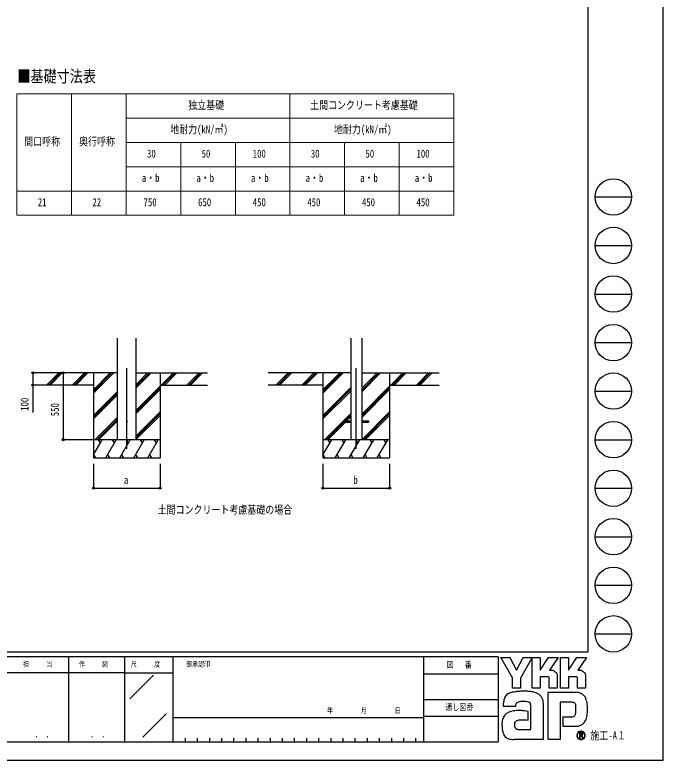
# Model space of a CAD drawing. Units: millimetres, scale not verified. Extents: x -8410 to 8410, y -5940 to 5940.
# Drawn here: x 3067 to 8410, y -5940 to 200 of the extents above; entities that cross this region are included whole.
import ezdxf
from ezdxf.enums import TextEntityAlignment as Align

# ---------------------------------------------------------------- set-up
doc = ezdxf.new("R2010")
doc.units = ezdxf.units.MM
doc.header["$LTSCALE"] = 30
doc.layers.add('0-1_TABLE1', color=7, linetype='Continuous', lineweight=18)
for name, color, linetype in [('0-2_USER1', 3, 'Continuous'), ('0-3_YKK_12', 2, 'Continuous'), ('0-4_YKK_13', 4, 'Continuous'), ('0-5_YKK_A1', 4, 'Continuous'), ('0-6_YKK_D', 6, 'Continuous'), ('0-7_YKK_ZWAK', 7, 'Continuous')]:
    doc.layers.add(name, color=color, linetype=linetype)
doc.styles.add('ＭＳ ゴシック', font='')
doc.styles.get('ＭＳ ゴシック').set_extended_font_data('MS Gothic')

msp = doc.modelspace()

# ---------------------------------------------------------------- linework, layer by layer
at = {"layer": '0-1_TABLE1'}
for p, q in [((3084.14, -451.35), (6684.14, -451.35)), ((3084.14, -451.35), (3084.14, -1451.35)), ((3534.14, -451.35), (3534.14, -1451.35)), ((3984.14, -451.35), (3984.14, -1451.35)), ((5334.14, -451.35), (5334.14, -1451.35)), ((3984.14, -651.35), (6684.14, -651.35)), ((3984.14, -851.35), (6684.14, -851.35)), ((4434.14, -851.35), (4434.14, -1451.35)), ((4884.14, -851.35), (4884.14, -1451.35)), ((5784.14, -851.35), (5784.14, -1451.35)), ((6234.14, -851.35), (6234.14, -1451.35)), ((3984.14, -1051.35), (6684.14, -1051.35)), ((3084.14, -1251.35), (6684.14, -1251.35)), ((3084.14, -1451.35), (6684.14, -1451.35))]:
    msp.add_line(p, q, dxfattribs=at)
msp.add_lwpolyline([(6684.14, -451.35), (6684.14, -851.35), (6684.14, -1451.35)], dxfattribs=at)
at = {"layer": '0-3_YKK_12'}
for p, q in [((3989.41, -3376.55), (3989.41, -2710.52)), ((5880.98, -3376.55), (5880.98, -2710.52))]:
    msp.add_line(p, q, dxfattribs=at)
at = {"layer": '0-4_YKK_13'}
for p, q in [((5780.98, -3145.5), (5780.98, -3154.5)), ((5780.98, -3145.5), (5835.78, -3145.5)), ((5780.98, -3154.5), (5835.78, -3154.5)), ((5926.18, -3145.5), (5980.98, -3145.5)), ((5926.18, -3154.5), (5980.98, -3154.5)), ((5980.98, -3145.5), (5980.98, -3154.5))]:
    msp.add_line(p, q, dxfattribs=at)
msp.add_circle((3989.41, -3150), 5, dxfattribs=at)
at = {"layer": '0-5_YKK_A1'}
for p, q in [((3911.66, -3300), (3911.66, -2464.65)), ((4067.16, -3300), (4067.16, -2464.65)), ((5835.78, -2464.65), (5835.78, -3300)), ((5926.18, -2464.65), (5926.18, -3300)), ((3911.66, -2750), (3263.46, -2750)), ((3330.15, -2848.6), (3428.74, -2750)), ((3342.88, -2850), (3442.89, -2750)), ((3357.03, -2850), (3457.03, -2750)), ((3542.28, -2848.6), (3640.87, -2750)), ((3555.02, -2850), (3655.02, -2750)), ((3569.16, -2850), (3669.16, -2750)), ((3714.41, -2750), (3714.41, -3450)), ((3714.41, -2916.88), (3881.29, -2750)), ((3714.41, -2902.74), (3867.15, -2750)), ((3714.41, -2888.6), (3853.01, -2750)), ((4067.16, -2872.5), (4189.66, -2750)), ((4067.16, -2858.36), (4175.52, -2750)), ((4067.16, -2844.21), (4161.37, -2750)), ((4067.16, -2750), (4655.03, -2750)), ((4264.41, -2750), (4264.41, -3450)), ((4273.51, -2850), (4373.51, -2750)), ((4287.65, -2850), (4387.65, -2750)), ((4301.79, -2850), (4401.79, -2750)), ((4485.64, -2850), (4585.64, -2750)), ((4499.78, -2850), (4599.78, -2750)), ((4513.92, -2850), (4613.92, -2750)), ((5835.78, -2750), (5155.03, -2750)), ((5221.72, -2848.6), (5320.31, -2750)), ((5234.45, -2850), (5334.46, -2750)), ((5248.6, -2850), (5348.6, -2750)), ((5433.85, -2848.6), (5532.45, -2750)), ((5446.59, -2850), (5546.59, -2750)), ((5460.73, -2850), (5560.73, -2750)), ((5605.98, -2750), (5605.98, -3450)), ((5605.98, -2916.88), (5772.86, -2750)), ((5605.98, -2902.74), (5758.72, -2750)), ((5605.98, -2888.6), (5744.58, -2750)), ((5926.18, -2905.05), (6081.23, -2750)), ((5926.18, -2890.91), (6067.09, -2750)), ((5926.18, -2876.76), (6052.95, -2750)), ((5926.18, -2750), (6564.19, -2750)), ((6155.98, -2750), (6155.98, -3450)), ((6165.08, -2850), (6265.08, -2750)), ((6179.22, -2850), (6279.22, -2750)), ((6193.36, -2850), (6293.36, -2750)), ((6377.21, -2850), (6477.21, -2750)), ((6391.35, -2850), (6491.35, -2750)), ((6405.49, -2850), (6505.49, -2750)), ((3714.41, -2850), (3263.46, -2850)), ((4067.16, -3056.34), (4264.41, -2859.1)), ((4067.16, -3070.49), (4264.41, -2873.24)), ((4264.41, -2850), (4655.03, -2850)), ((5605.98, -2850), (5155.03, -2850)), ((5605.98, -3100.73), (5835.78, -2870.93)), ((5605.98, -3114.87), (5835.78, -2885.07)), ((5926.18, -3088.89), (6155.98, -2859.1)), ((5926.18, -3103.04), (6155.98, -2873.24)), ((6155.98, -2850), (6564.19, -2850)), ((3714.41, -3100.73), (3911.66, -2903.48)), ((3714.41, -3114.87), (3911.66, -2917.62)), ((3714.41, -3129.01), (3911.66, -2931.76)), ((4067.16, -3084.63), (4264.41, -2887.38)), ((5605.98, -3129.01), (5835.78, -2899.21)), ((5926.18, -3117.18), (6155.98, -2887.38)), ((3727.27, -3300), (3911.66, -3115.61)), ((3741.41, -3300), (3911.66, -3129.75)), ((4067.16, -3268.47), (4264.41, -3071.23)), ((4067.16, -3282.62), (4264.41, -3085.37)), ((4067.16, -3296.76), (4264.41, -3099.51)), ((5618.84, -3300), (5835.78, -3083.06)), ((5787.48, -3145.5), (5835.78, -3097.2)), ((5801.62, -3145.5), (5835.78, -3111.34)), ((5927.2, -3300), (6155.98, -3071.23)), ((5941.35, -3300), (6155.98, -3085.37)), ((5955.49, -3300), (6155.98, -3099.51)), ((3755.55, -3300), (3911.66, -3143.89)), ((5632.98, -3300), (5780.98, -3152)), ((5647.12, -3300), (5792.62, -3154.5)), ((4264.41, -3300), (3714.41, -3300)), ((3714.41, -3425.45), (3786.84, -3300)), ((3771.84, -3325.98), (3756.84, -3300)), ((3815.71, -3450), (3902.31, -3300)), ((3887.31, -3325.98), (3872.31, -3300)), ((3931.18, -3450), (4017.78, -3300)), ((4002.78, -3325.98), (3987.78, -3300)), ((4046.65, -3450), (4133.25, -3300)), ((4118.25, -3325.98), (4103.25, -3300)), ((4162.12, -3450), (4248.72, -3300)), ((4233.72, -3325.98), (4218.72, -3300)), ((6155.98, -3300), (5605.98, -3300)), ((5605.98, -3425.45), (5678.41, -3300)), ((5663.41, -3325.98), (5648.41, -3300)), ((5707.28, -3450), (5793.88, -3300)), ((5778.88, -3325.98), (5763.88, -3300)), ((5822.75, -3450), (5909.35, -3300)), ((5894.35, -3325.98), (5879.35, -3300)), ((5938.22, -3450), (6024.82, -3300)), ((6009.82, -3325.98), (5994.82, -3300)), ((6053.69, -3450), (6140.29, -3300)), ((6125.29, -3325.98), (6110.29, -3300)), ((3715.24, -3424.02), (3730.23, -3450)), ((3830.7, -3424.02), (3845.7, -3450)), ((3946.17, -3424.02), (3961.17, -3450)), ((4061.65, -3424.02), (4076.65, -3450)), ((4177.12, -3424.02), (4192.11, -3450)), ((5606.81, -3424.02), (5621.8, -3450)), ((5722.28, -3424.02), (5737.27, -3450)), ((5837.75, -3424.02), (5852.74, -3450)), ((5953.22, -3424.02), (5968.22, -3450)), ((6068.69, -3424.02), (6083.68, -3450)), ((3714.41, -3450), (4264.41, -3450)), ((5605.98, -3450), (6155.98, -3450))]:
    msp.add_line(p, q, dxfattribs=at)
at = {"layer": '0-6_YKK_D'}
for p, q in [((3329.07, -2750), (3213.41, -2750)), ((3488.35, -2750), (3463.41, -2750)), ((3464.41, -2750), (3464.41, -3300)), ((3329.07, -2850), (3213.41, -2850)), ((3713.41, -3300), (3463.41, -3300)), ((3714.41, -3500), (3714.41, -3701)), ((4264.41, -3500), (4264.41, -3701)), ((5605.98, -3500), (5605.98, -3701)), ((6155.98, -3500), (6155.98, -3701)), ((3714.41, -3700), (4264.41, -3700)), ((5605.98, -3700), (6155.98, -3700))]:
    msp.add_line(p, q, dxfattribs=at)
msp.add_lwpolyline([(3214.41, -2750), (3214.41, -2850), (3214.41, -3077.2)], dxfattribs=at)
for centre in [(3214.41, -2750), (3464.41, -2750), (3214.41, -2850), (3464.41, -3300), (3714.41, -3700), (4264.41, -3700), (5605.98, -3700), (6155.98, -3700)]:
    msp.add_circle(centre, 8.5, dxfattribs=at)
at = {"layer": '0-7_YKK_ZWAK'}
for p, q in [((7790.04, 5550), (7790.04, -5050)), ((7850.04, -1300), (8150.04, -1300)), ((7850.04, -1700), (8150.04, -1700)), ((7850.04, -2100), (8150.04, -2100)), ((7850.04, -2500), (8150.04, -2500)), ((7850.04, -2900), (8150.04, -2900)), ((7850.04, -3300), (8150.04, -3300)), ((7850.04, -3700), (8150.04, -3700)), ((7850.04, -4100), (8150.04, -4100)), ((7850.04, -4500), (8150.04, -4500)), ((7850.04, -4900), (8150.04, -4900)), ((7790.04, -5050), (-7809.96, -5050)), ((3510.04, -5090), (3510.04, -5790)), ((3970.04, -5090), (3970.04, -5790)), ((4370.04, -5090), (3970.04, -5090)), ((6435.04, -5090), (4370.04, -5090)), ((4370.04, -5090), (4370.04, -5790)), ((6435.04, -5090), (6435.04, -5790)), ((7050.04, -5090), (6435.04, -5090)), ((7050.04, -5090), (7050.04, -5790)), ((3970.04, -5220), (2590.04, -5220)), ((3970.04, -5220), (4370.04, -5220)), ((4014.21, -5436.58), (4210.07, -5240.72)), ((6435.04, -5230), (7050.04, -5230)), ((6435.04, -5440), (7050.04, -5440)), ((4121.34, -5751.98), (4313.78, -5559.54)), ((7050.04, -5580), (6435.04, -5580)), ((4370.04, -5590), (6435.04, -5590)), ((4470.04, -5760), (4470.04, -5790)), ((4570.04, -5760), (4570.04, -5790)), ((4670.04, -5760), (4670.04, -5790)), ((4770.04, -5760), (4770.04, -5790)), ((4870.04, -5760), (4870.04, -5790)), ((4970.04, -5760), (4970.04, -5790)), ((5070.04, -5760), (5070.04, -5790)), ((5170.04, -5760), (5170.04, -5790)), ((5270.04, -5760), (5270.04, -5790)), ((5370.04, -5760), (5370.04, -5790)), ((5470.04, -5760), (5470.04, -5790)), ((5570.04, -5760), (5570.04, -5790)), ((5670.04, -5760), (5670.04, -5790)), ((5770.04, -5760), (5770.04, -5790)), ((5870.04, -5760), (5870.04, -5790)), ((5970.04, -5760), (5970.04, -5790)), ((6070.04, -5760), (6070.04, -5790)), ((6170.04, -5760), (6170.04, -5790)), ((6270.04, -5760), (6270.04, -5790)), ((6370.04, -5760), (6370.04, -5790)), ((7733.35, -5767.96), (7733.35, -5767.96)), ((2590.04, -5790), (3970.04, -5790)), ((3970.04, -5790), (4370.04, -5790)), ((4370.04, -5790), (6435.04, -5790)), ((6435.04, -5790), (7050.04, -5790))]:
    msp.add_line(p, q, dxfattribs=at)
for points in [[(-8410, -5940), (8410, -5940), (8410, 5940), (-8410, 5940)], [(7072.04, -5096), (7145.66, -5096), (7200.94, -5200.2), (7256.08, -5096), (7329.75, -5096), (7235.34, -5263.98), (7235.34, -5348.27), (7168.19, -5348.27), (7168.19, -5261.71)]]:
    msp.add_lwpolyline(points, close=True, dxfattribs=at)
for points in [[(3970.04, -5090), (2590.04, -5090), (2590.04, -5790)], [(7461.09, -5253.22), (7397.54, -5253.22), (7397.54, -5348.19), (7329.83, -5348.19), (7329.83, -5096), (7397.54, -5096), (7397.54, -5199.17), (7464.14, -5096), (7543.68, -5096), (7472.32, -5200.42), (7474.85, -5200.42), (7477.64, -5200.42), (7480.51, -5200.42), (7483.26, -5200.42), (7485.73, -5200.42), (7487.72, -5200.42), (7489.05, -5200.42), (7489.53, -5200.42)], [(7695.02, -5253.22), (7631.54, -5253.22), (7631.54, -5348.27), (7563.79, -5348.27), (7563.79, -5096), (7631.54, -5096), (7631.54, -5199.17), (7698.06, -5096), (7777.61, -5096), (7706.25, -5200.42), (7708.8, -5200.42), (7711.61, -5200.42), (7714.47, -5200.42), (7717.23, -5200.42), (7719.68, -5200.42), (7721.66, -5200.42), (7722.98, -5200.42), (7723.46, -5200.42)], [(7509.01, -5204.43), (7517.1, -5209.04), (7523.95, -5215.07), (7529.45, -5222.24), (7533.51, -5230.3), (7536.02, -5238.99), (7536.88, -5248.07), (7536.88, -5348.44), (7470.82, -5348.44), (7470.82, -5262.82)], [(7742.96, -5204.43), (7751.07, -5209.04), (7757.95, -5215.07), (7763.48, -5222.24), (7767.56, -5230.3), (7770.09, -5238.99), (7770.96, -5248.07), (7770.96, -5348.27), (7704.75, -5348.27), (7704.75, -5262.82)], [(7657.74, -5463.01), (7562.39, -5463.01), (7562.39, -5770), (7462.46, -5770), (7462.46, -5381.58), (7694.7, -5381.58)], [(7415.42, -5438.33), (7418.25, -5449.8), (7419.86, -5462.09), (7420.37, -5475.17), (7420.37, -5770), (7179.1, -5770)], [(7247.89, -5531.05), (7266.81, -5532.3), (7281.69, -5533.97), (7291.42, -5535.53), (7294.91, -5536.47), (7294.91, -5612.95), (7283.84, -5611.78), (7271.71, -5611.12), (7259.29, -5610.87), (7247.37, -5610.9), (7236.74, -5611.12), (7228.17, -5611.42), (7222.45, -5611.68), (7220.37, -5611.78), (7211.72, -5613.36), (7204.27, -5615.84), (7198, -5619.22), (7192.93, -5623.54), (7189.05, -5628.79), (7186.37, -5635.01), (7184.87, -5642.2), (7184.57, -5650.38), (7185.52, -5659.38), (7187.44, -5666.81), (7190.19, -5672.83), (7193.65, -5677.58), (7197.72, -5681.19), (7202.27, -5683.81), (7207.17, -5685.58), (7212.32, -5686.65), (7318.52, -5686.65), (7318.52, -5490.15), (7318.56, -5486.25), (7318.35, -5482.44), (7317.85, -5478.77), (7317, -5475.29), (7315.72, -5472.05), (7313.97, -5469.09), (7311.67, -5466.48), (7308.78, -5464.25)], [(7308.78, -5464.25), (7302.55, -5461.8), (7292.59, -5459.73), (7279.88, -5458.2), (7265.41, -5457.39), (7250.17, -5457.45), (7235.13, -5458.57)], [(7757.43, -5409.02), (7763.94, -5417.25), (7768.83, -5425.22), (7772.23, -5432.43)], [(7209.59, -5464.62), (7204.95, -5467.24), (7201.32, -5470.44), (7198.58, -5474.17), (7196.58, -5478.39), (7195.21, -5483.06), (7194.32, -5488.14), (7193.78, -5493.58), (7193.46, -5499.33), (7093.49, -5499.58), (7093.78, -5485.91), (7094.34, -5470.54)], [(7691.65, -5521.99), (7691.53, -5509.26), (7690.92, -5497.8), (7689.48, -5487.72), (7686.87, -5479.19)], [(7749.13, -5641.94), (7739.9, -5649.11), (7730.29, -5654.75), (7720.37, -5658.96), (7710.2, -5661.84), (7699.87, -5663.49), (7689.44, -5664.02), (7586.72, -5664.02), (7586.72, -5583.33), (7644.64, -5583.33), (7655.32, -5583.18), (7664.71, -5582.27), (7672.77, -5579.9)], [(7749.21, -5725.19), (7749.16, -5724.02), (7749.02, -5722.89), (7748.77, -5721.81), (7748.44, -5720.78), (7748.01, -5719.8), (7747.48, -5718.88), (7746.87, -5718.02), (7746.16, -5717.22), (7745.23, -5716.41), (7744.21, -5715.69), (7743.08, -5715.08), (7741.86, -5714.58), (7740.56, -5714.19), (7739.17, -5713.91), (7737.7, -5713.74), (7736.16, -5713.69), (7721, -5713.69), (7721, -5758.28), (7725.58, -5758.28), (7725.58, -5718.23), (7736.16, -5718.23), (7737.25, -5718.27), (7738.27, -5718.38), (7739.24, -5718.55), (7740.13, -5718.8), (7740.94, -5719.11), (7741.69, -5719.49), (7742.35, -5719.94), (7742.93, -5720.44)], [(7744.72, -5725.19), (7744.44, -5727.34), (7743.67, -5729.03), (7742.52, -5730.31), (7741.09, -5731.25), (7739.49, -5731.89), (7737.81, -5732.28), (7736.16, -5732.48), (7734.66, -5732.53), (7730.69, -5732.53), (7732.69, -5735.94), (7745.79, -5758.43), (7751.03, -5758.43), (7738.4, -5736.78), (7739.58, -5736.55), (7740.71, -5736.25), (7741.78, -5735.89), (7742.79, -5735.46), (7743.74, -5734.98), (7744.62, -5734.43), (7745.43, -5733.82), (7746.16, -5733.15)]]:
    msp.add_lwpolyline(points, dxfattribs=at)
for centre in [(8000.04, -1300), (8000.04, -1700), (8000.04, -2100), (8000.04, -2500), (8000.04, -2900), (8000.04, -3300), (8000.04, -3700), (8000.04, -4100), (8000.04, -4500), (8000.04, -4900)]:
    msp.add_circle(centre, 150, dxfattribs=at)
for centre, radius, start, end in [((7489.63, -5250.38), 49.95, 78.26798, 90.11215), ((7490.35, -5246.74), 46.25, 66.19963, 78.22058), ((7723.56, -5250.47), 50.04, 78.27851, 90.10826), ((7724.25, -5246.96), 46.47, 66.2483, 78.23226), ((7461.45, -5262.59), 9.38, 358.57817, 92.1683), ((7695.42, -5262.54), 9.33, 358.29941, 92.43455), ((7169.86, -5456.02), 72.36, 122.60463, 137.83438), ((7179.43, -5471.49), 90.56, 108.37421, 122.42809), ((7194.59, -5525.38), 146.5, 100.93159, 107.35499), ((7244.11, -5765.63), 391.8, 97.86054, 101.37938), ((7267.36, -5927.16), 554.99, 94.90201, 97.9576), ((7268.94, -5940.09), 568, 91.6169, 94.94971), ((7266.74, -5848.12), 476.01, 87.51794, 91.66439), ((7272.92, -5715.55), 343.3, 81.92631, 87.59083), ((7291.17, -5590.46), 216.88, 73.67137, 82.05943), ((7318.25, -5499.84), 122.3, 60.60528, 73.9085), ((7329.34, -5477.73), 97.61, 52.17347, 59.90542), ((7339.25, -5464.9), 81.39, 43.55042, 52.14561), ((7690.91, -5488.43), 106.91, 78.73198, 87.96551), ((7694.04, -5472.4), 90.58, 69.03034, 78.69541), ((7696.97, -5464.6), 82.25, 59.39484, 68.9885), ((7698.32, -5462.23), 79.52, 50.3012, 59.3616), ((7697.83, -5462.79), 80.27, 42.05209, 50.28551), ((7275.61, -5480.92), 181.57, 171.55622, 176.72493), ((7214.08, -5471.73), 119.36, 163.48385, 171.57982), ((7183.21, -5462.58), 87.16, 152.2125, 163.4865), ((7169.87, -5455.68), 72.15, 138.03852, 152.12015), ((7235.98, -5527.26), 67.97, 102.4979, 112.84632), ((7249.13, -5583.99), 126.2, 96.37207, 102.75341), ((7344.71, -5459.62), 73.79, 34.48659, 43.50182), ((7344.75, -5459.5), 73.7, 25.58915, 34.43128), ((7338.19, -5462.58), 80.94, 17.43089, 25.54591), ((7658.28, -5512.02), 49.01, 77.94572, 90.63794), ((7662.54, -5492.03), 28.57, 60.20991, 77.92418), ((7658.18, -5485.62), 125.84, 14.76267, 25.00486), ((7581, -5506.66), 205.84, 7.9139, 14.95041), ((7665.3, -5486.84), 22.7, 39.8078, 59.75378), ((7661.42, -5489.81), 27.58, 22.65544, 39.38165), ((7464.41, -5523.15), 227.25, 355.2339, 0.29193), ((7503.91, -5517.87), 283.74, 2.54376, 8.01251), ((7459.73, -5520.19), 327.99, 357.76419, 2.60674), ((7169.86, -5625.34), 85.1, 142.04688, 153.80771), ((7166.95, -5623.26), 81.53, 130.60221, 141.94427), ((7171.75, -5629.03), 89.03, 120.60724, 130.53081), ((7181.23, -5645.15), 107.73, 112.58838, 120.58162), ((7193.99, -5675.8), 140.93, 106.61303, 112.59024), ((7214.05, -5743.23), 211.28, 99.87193, 106.59825), ((7225.29, -5806.54), 275.59, 94.78469, 99.91711), ((7230.76, -5869.54), 338.82, 90.80099, 94.81812), ((7231.59, -5916.45), 385.74, 87.57779, 90.82714), ((7663.44, -5558.86), 23.02, 293.91672, 314.09376), ((7660.3, -5556.09), 27.2, 314.78099, 333.92928), ((7640.1, -5546.28), 49.66, 334.00676, 347.34989), ((7584.99, -5533.52), 106.22, 347.14308, 355.40008), ((7626.81, -5550.23), 157.95, 339.22498, 347.31457), ((7538.3, -5529.59), 248.83, 347.15166, 352.97565), ((7472.34, -5521), 315.35, 352.8937, 357.82206), ((7276.27, -5646.97), 194.58, 174.55588, 182.47272), ((7217.96, -5641.39), 136.01, 164.97537, 174.56739), ((7184.91, -5632.58), 101.81, 153.89178, 164.94341), ((7682.46, -5566.77), 100.47, 311.57033, 318.66243), ((7670.83, -5556.57), 115.94, 318.67367, 325.29112), ((7700.72, -5578.85), 78.7, 326.23251, 339.61931), ((7384.99, -5645.26), 303.3, 181.90948, 187.89042), ((7257.39, -5663.21), 174.43, 187.80471, 196.36971), ((7733.4, -5736.38), 35.28, 90.09157, 179.92363), ((7733.27, -5736.09), 31.31, 89.86602, 135.149), ((7733.4, -5736.31), 35.22, 44.93442, 90.08536), ((7733.41, -5736.33), 31.55, 45.03108, 90.11509), ((7190.01, -5683.12), 104.18, 196.3102, 208.20993), ((7160.67, -5698.73), 70.94, 208.29777, 223.35561), ((7154.05, -5704.55), 62.13, 223.64205, 239.63663), ((7159.54, -5694.56), 73.53, 239.8785, 253.65355), ((7169.6, -5660.02), 109.51, 253.69102, 263.74909), ((7178.12, -5584.19), 185.81, 263.68487, 270.30455), ((7733.19, -5736.42), 35.07, 179.86065, 225.14399), ((7733.05, -5736.47), 31.25, 179.75513, 225.29722), ((7733.18, -5736.27), 31.37, 134.8007, 180.12175), ((7733.36, -5736.42), 35.18, 224.94536, 269.98445), ((7733.29, -5736.75), 31.21, 224.62822, 270.10973), ((7733.35, -5736.25), 35.36, 269.98802, 314.93777), ((7733.3, -5736.28), 31.68, 270.09072, 359.90926), ((7738.02, -5725.01), 6.71, 358.3894, 42.86139), ((7738.15, -5725.51), 11.07, 316.37674, 1.6565), ((7733.43, -5736.34), 31.54, 0.00643, 45.07115), ((7733.68, -5736.2), 34.94, 359.78949, 45.13288), ((7733.59, -5736.48), 35.03, 314.92572, 0.23508)]:
    msp.add_arc(centre, radius, start, end, dxfattribs=at)

# ---------------------------------------------------------------- texts
at = {"layer": '0-1_TABLE1', "style": 'ＭＳ ゴシック', "width": 0.8}
for s, p in [('独立基礎', (4495.94, -596.35)), ('土間コンクリート考慮基礎', (5500.34, -596.35)), ('地耐力(kN/㎡)', (4347.14, -796.35)), ('地耐力(kN/㎡)', (5697.14, -796.35)), ('間口呼称', (3143.54, -896.35)), ('奥行呼称', (3595.94, -896.35)), ('30', (4156.34, -996.35)), ('50', (4606.34, -996.35)), ('100', (5027.54, -996.35)), ('30', (5506.34, -996.35)), ('50', (5956.34, -996.35)), ('100', (6377.54, -996.35)), ('a・b', (4113.14, -1196.35)), ('a・b', (4563.14, -1196.35)), ('a・b', (5013.14, -1196.35)), ('a・b', (5463.14, -1196.35)), ('a・b', (5913.14, -1196.35)), ('a・b', (6363.14, -1196.35)), ('21', (3256.34, -1396.35)), ('22', (3706.34, -1396.35)), ('750', (4127.54, -1396.35)), ('650', (4577.54, -1396.35)), ('450', (5027.54, -1396.35)), ('450', (5477.54, -1396.35)), ('450', (5927.54, -1396.35)), ('450', (6377.54, -1396.35))]:
    msp.add_text(s, height=65.98, dxfattribs=at).set_placement(p, align=Align.BOTTOM_LEFT)
at = {"layer": '0-2_USER1', "style": 'ＭＳ ゴシック', "width": 0.8}
for s, height, p in [('■基礎寸法表', 98.97, (3087.6, -385)), ('土間コンクリート考慮基礎の場合', 65.98, (4244, -3930))]:
    msp.add_text(s, height=height, dxfattribs=at).set_placement(p, align=Align.BOTTOM_LEFT)
at = {"layer": '0-6_YKK_D', "style": 'ＭＳ ゴシック', "width": 0.8}
for s, p in [('100', (3199.41, -3062.2)), ('550', (3449.41, -3106.6))]:
    msp.add_text(s, height=65.98, rotation=90, dxfattribs=at).set_placement(p, align=Align.BOTTOM_LEFT)
for s, p in [('a', (3965.41, -3685)), ('b', (5856.98, -3685))]:
    msp.add_text(s, height=65.98, dxfattribs=at).set_placement(p, align=Align.BOTTOM_LEFT)
at = {"layer": '0-7_YKK_ZWAK', "style": 'ＭＳ ゴシック', "width": 0.8}
for s, height, p in [('担     当', 43.99, (3134.44, -5185)), ('作     図', 43.99, (3594.44, -5185)), ('尺     度', 43.99, (4022.84, -5185)), ('御承認印', 43.99, (4478.28, -5185)), ('図\u3000 番', 51.32, (6626.81, -5195)), ('年        月        日', 43.99, (5639.81, -5566.43)), ('通し図番', 51.32, (6615.61, -5545)), ('施工-A１', 65.98, (7810.04, -5790)), ('． ．', 51.83, (3230, -5768.7)), ('． ．', 51.83, (3690, -5768.7))]:
    msp.add_text(s, height=height, dxfattribs=at).set_placement(p, align=Align.BOTTOM_LEFT)

doc.saveas('drawing.dxf')
